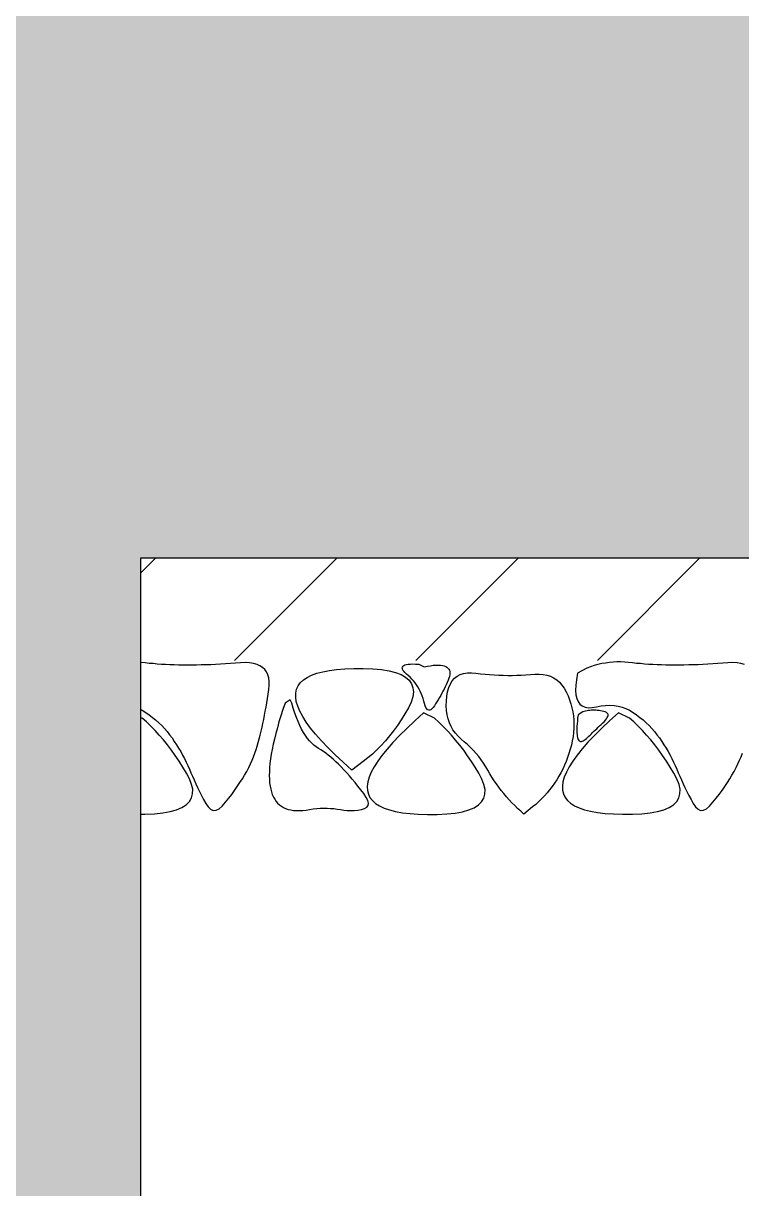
# Model space of a CAD drawing. Header units: metres. Extents: x -220 to 294, y -29 to 18.
# Drawn here: x 4.452 to 5.152, y -9.114 to -7.979 of the extents above; entities that cross this region are included whole.
import ezdxf

# ---------------------------------------------------------------- set-up
doc = ezdxf.new("R2010")
doc.units = ezdxf.units.M
doc.header["$MEASUREMENT"] = 0
doc.layers.add('Rota', color=7, linetype='Continuous')
doc.layers.add('Tarama', color=7, linetype='Continuous')

msp = doc.modelspace()

# ---------------------------------------------------------------- hatches: boundary and pattern name
at = {"layer": 'Tarama', "linetype": 'Continuous', "lineweight": -3}
h = msp.add_hatch(dxfattribs=at)
h.set_pattern_fill('ANSI33', color=58, scale=0.4, style=0)
h.paths.add_polyline_path([(-5.683, -7.8), (-5.683, -8.5), (1.867, -8.5), (1.867, -10), (4.567, -10), (4.567, -8.5), (8.9658, -8.5), (8.9658, -8.2), (13.217, -8.2), (13.4194, -8.2), (13.4194, -7.8), (4.297, -7.8), (4.317, -9.3), (2.117, -9.3), (2.117, -7.8)])
h = msp.add_hatch(dxfattribs=at)
h.set_pattern_fill('ANSI31', color=58, style=0)
h.paths.add_polyline_path([(8.9658, -8.5), (8.9658, -8.6), (4.567, -8.6), (4.567, -8.5)])

# ---------------------------------------------------------------- linework, layer by layer
at = {"layer": 'Rota', "color": 7, "linetype": 'Continuous', "lineweight": -3}
for points in [[(4.567, -10), (4.567, -8.5)], [(4.567, -8.5), (8.9658, -8.5)]]:
    msp.add_lwpolyline(points, dxfattribs=at)
at = {"layer": 'Tarama', "color": 36, "linetype": 'Continuous', "lineweight": -3}
for points in [[(4.567, -8.6019), (4.5673, -8.6019)], [(4.5711, -8.6024), (4.5673, -8.6019)], [(4.575, -8.6028), (4.5711, -8.6024)], [(4.5789, -8.6031), (4.575, -8.6028)], [(4.5829, -8.6035), (4.5789, -8.6031)], [(4.5869, -8.6038), (4.5829, -8.6035)], [(4.591, -8.604), (4.5869, -8.6038)], [(4.6444, -8.6036), (4.6397, -8.6039)], [(4.6493, -8.6033), (4.6444, -8.6036)], [(4.6541, -8.603), (4.6493, -8.6033)], [(4.659, -8.6026), (4.6541, -8.603)], [(4.664, -8.6022), (4.659, -8.6026)], [(4.6686, -8.602), (4.664, -8.6022)], [(4.6729, -8.6023), (4.6686, -8.602)], [(4.6767, -8.6028), (4.6729, -8.6023)], [(4.6801, -8.6038), (4.6767, -8.6028)], [(4.683, -8.6051), (4.6801, -8.6038)], [(4.8258, -8.604), (4.8275, -8.6037)], [(4.8275, -8.6037), (4.8296, -8.6035)], [(4.8296, -8.6035), (4.832, -8.6034)], [(4.832, -8.6034), (4.8347, -8.6035)], [(4.8347, -8.6035), (4.8378, -8.6036)], [(4.8378, -8.6036), (4.8429, -8.6061)], [(5.0161, -8.6031), (5.0124, -8.604)], [(5.0198, -8.6025), (5.0161, -8.6031)], [(5.0235, -8.602), (5.0198, -8.6025)], [(5.0272, -8.6016), (5.0235, -8.602)], [(5.0309, -8.6014), (5.0272, -8.6016)], [(5.0347, -8.6014), (5.0309, -8.6014)], [(5.0385, -8.6016), (5.0347, -8.6014)], [(5.0423, -8.6019), (5.0385, -8.6016)], [(5.0461, -8.6024), (5.0423, -8.6019)], [(5.05, -8.6028), (5.0461, -8.6024)], [(5.0539, -8.6031), (5.05, -8.6028)], [(5.0579, -8.6035), (5.0539, -8.6031)], [(5.0619, -8.6038), (5.0579, -8.6035)], [(5.066, -8.604), (5.0619, -8.6038)], [(5.1194, -8.6036), (5.1147, -8.6039)], [(5.1243, -8.6033), (5.1194, -8.6036)], [(5.1291, -8.603), (5.1243, -8.6033)], [(5.134, -8.6026), (5.1291, -8.603)], [(5.139, -8.6022), (5.134, -8.6026)], [(5.1436, -8.602), (5.139, -8.6022)], [(5.1479, -8.6023), (5.1436, -8.602)], [(5.1517, -8.6028), (5.1479, -8.6023)], [(5.1551, -8.6038), (5.1517, -8.6028)], [(4.5952, -8.6042), (4.591, -8.604)], [(4.5994, -8.6044), (4.5952, -8.6042)], [(4.6036, -8.6045), (4.5994, -8.6044)], [(4.6079, -8.6046), (4.6036, -8.6045)], [(4.6123, -8.6046), (4.6079, -8.6046)], [(4.6167, -8.6046), (4.6123, -8.6046)], [(4.6212, -8.6045), (4.6167, -8.6046)], [(4.6258, -8.6044), (4.6212, -8.6045)], [(4.6303, -8.6043), (4.6258, -8.6044)], [(4.635, -8.6041), (4.6303, -8.6043)], [(4.6397, -8.6039), (4.635, -8.6041)], [(4.6856, -8.6067), (4.683, -8.6051)], [(4.6877, -8.6087), (4.6856, -8.6067)], [(4.6894, -8.6111), (4.6877, -8.6087)], [(4.6907, -8.6139), (4.6894, -8.6111)], [(4.6915, -8.617), (4.6907, -8.6139)], [(4.7289, -8.6165), (4.7332, -8.6144)], [(4.7332, -8.6144), (4.7383, -8.6125)], [(4.7383, -8.6125), (4.7441, -8.611)], [(4.7441, -8.611), (4.7506, -8.6097)], [(4.7506, -8.6097), (4.7577, -8.6088)], [(4.7577, -8.6088), (4.7657, -8.6082)], [(4.7657, -8.6082), (4.7743, -8.6078)], [(4.7743, -8.6078), (4.7836, -8.6078)], [(4.7836, -8.6078), (4.793, -8.6081)], [(4.793, -8.6081), (4.8014, -8.6089)], [(4.8014, -8.6089), (4.8088, -8.6101)], [(4.8088, -8.6101), (4.8152, -8.6117)], [(4.8152, -8.6117), (4.8205, -8.6138)], [(4.8205, -8.6138), (4.8249, -8.6163)], [(4.8217, -8.6072), (4.8219, -8.6064)], [(4.8219, -8.6082), (4.8217, -8.6072)], [(4.8219, -8.6064), (4.8224, -8.6056)], [(4.8223, -8.6093), (4.8219, -8.6082)], [(4.8231, -8.6105), (4.8223, -8.6093)], [(4.8224, -8.6056), (4.8232, -8.605)], [(4.8242, -8.6118), (4.8231, -8.6105)], [(4.8232, -8.605), (4.8243, -8.6044)], [(4.8257, -8.6132), (4.8242, -8.6118)], [(4.8243, -8.6044), (4.8258, -8.604)], [(4.8274, -8.6147), (4.8257, -8.6132)], [(4.8292, -8.6164), (4.8274, -8.6147)], [(4.8429, -8.6061), (4.8461, -8.6055)], [(4.8461, -8.6055), (4.8491, -8.6051)], [(4.8491, -8.6051), (4.8519, -8.6047)], [(4.8519, -8.6047), (4.8545, -8.6046)], [(4.8545, -8.6046), (4.8568, -8.6045)], [(4.8568, -8.6045), (4.8589, -8.6046)], [(4.8589, -8.6046), (4.8608, -8.6049)], [(4.8608, -8.6049), (4.8625, -8.6053)], [(4.8625, -8.6053), (4.864, -8.6059)], [(4.864, -8.6059), (4.8652, -8.6066)], [(4.8652, -8.6066), (4.8662, -8.6074)], [(4.8662, -8.6074), (4.867, -8.6084)], [(4.867, -8.6084), (4.8676, -8.6095)], [(4.8676, -8.6095), (4.8679, -8.6108)], [(4.868, -8.6138), (4.8677, -8.6155)], [(4.8679, -8.6108), (4.8681, -8.6122)], [(4.8681, -8.6122), (4.868, -8.6138)], [(4.8726, -8.6172), (4.8752, -8.6152)], [(4.8752, -8.6152), (4.8781, -8.6137)], [(4.8781, -8.6137), (4.8814, -8.6126)], [(4.8814, -8.6126), (4.8851, -8.6121)], [(4.8851, -8.6121), (4.8891, -8.612)], [(4.8891, -8.612), (4.8934, -8.6125)], [(4.8934, -8.6125), (4.8979, -8.613)], [(4.8979, -8.613), (4.9023, -8.6134)], [(4.9023, -8.6134), (4.9068, -8.6138)], [(4.9068, -8.6138), (4.9112, -8.6141)], [(4.9112, -8.6141), (4.9157, -8.6143)], [(4.9157, -8.6143), (4.9201, -8.6144)], [(4.9201, -8.6144), (4.9245, -8.6145)], [(4.9245, -8.6145), (4.9289, -8.6145)], [(4.9289, -8.6145), (4.9333, -8.6144)], [(4.9333, -8.6144), (4.9377, -8.6142)], [(4.9377, -8.6142), (4.9421, -8.6139)], [(4.9421, -8.6139), (4.9465, -8.6136)], [(4.9465, -8.6136), (4.9508, -8.6132)], [(4.9508, -8.6132), (4.955, -8.6132)], [(4.955, -8.6132), (4.9589, -8.6135)], [(4.9589, -8.6135), (4.9626, -8.6142)], [(4.9626, -8.6142), (4.966, -8.6153)], [(4.9925, -8.6125), (4.9914, -8.6187)], [(5.0015, -8.6075), (4.9925, -8.6125)], [(5.0052, -8.6061), (5.0015, -8.6075)], [(5.0088, -8.605), (5.0052, -8.6061)], [(5.0124, -8.604), (5.0088, -8.605)], [(5.0702, -8.6042), (5.066, -8.604)], [(5.0744, -8.6044), (5.0702, -8.6042)], [(5.0786, -8.6045), (5.0744, -8.6044)], [(5.0829, -8.6046), (5.0786, -8.6045)], [(5.0873, -8.6046), (5.0829, -8.6046)], [(5.0917, -8.6046), (5.0873, -8.6046)], [(5.0962, -8.6045), (5.0917, -8.6046)], [(5.1008, -8.6044), (5.0962, -8.6045)], [(5.1053, -8.6043), (5.1008, -8.6044)], [(5.11, -8.6041), (5.1053, -8.6043)], [(5.1147, -8.6039), (5.11, -8.6041)], [(4.692, -8.6204), (4.6915, -8.617)], [(4.6916, -8.6284), (4.692, -8.6243)], [(4.692, -8.6243), (4.692, -8.6204)], [(4.7186, -8.6281), (4.7201, -8.6248)], [(4.7201, -8.6248), (4.7223, -8.6217)], [(4.7223, -8.6217), (4.7253, -8.619)], [(4.7253, -8.619), (4.7289, -8.6165)], [(4.8249, -8.6163), (4.8283, -8.6192)], [(4.8283, -8.6192), (4.8307, -8.6226)], [(4.8309, -8.6181), (4.8292, -8.6164)], [(4.8307, -8.6226), (4.8321, -8.6265)], [(4.8326, -8.6199), (4.8309, -8.6181)], [(4.8321, -8.6265), (4.8325, -8.6307)], [(4.8341, -8.6217), (4.8326, -8.6199)], [(4.8355, -8.6237), (4.8341, -8.6217)], [(4.8368, -8.6257), (4.8355, -8.6237)], [(4.8381, -8.6278), (4.8368, -8.6257)], [(4.8634, -8.6257), (4.8624, -8.6278)], [(4.8645, -8.6236), (4.8634, -8.6257)], [(4.8654, -8.6215), (4.8645, -8.6236)], [(4.8664, -8.6193), (4.8654, -8.6215)], [(4.8659, -8.6304), (4.8671, -8.6263)], [(4.8671, -8.6173), (4.8664, -8.6193)], [(4.8677, -8.6155), (4.8671, -8.6173)], [(4.8671, -8.6263), (4.8686, -8.6228)], [(4.8686, -8.6228), (4.8704, -8.6198)], [(4.8704, -8.6198), (4.8726, -8.6172)], [(4.966, -8.6153), (4.9692, -8.6168)], [(4.9692, -8.6168), (4.9722, -8.6188)], [(4.9722, -8.6188), (4.9748, -8.6211)], [(4.9748, -8.6211), (4.9773, -8.6239)], [(4.9773, -8.6239), (4.9795, -8.627)], [(4.9907, -8.6242), (4.9906, -8.6291)], [(4.9914, -8.6187), (4.9907, -8.6242)], [(4.6897, -8.6412), (4.6903, -8.637)], [(4.6903, -8.637), (4.691, -8.6328)], [(4.691, -8.6328), (4.6916, -8.6284)], [(4.7178, -8.6357), (4.7179, -8.6318)], [(4.7184, -8.64), (4.7178, -8.6357)], [(4.7179, -8.6318), (4.7186, -8.6281)], [(4.8319, -8.6354), (4.8303, -8.6406)], [(4.8325, -8.6307), (4.8319, -8.6354)], [(4.8392, -8.63), (4.8381, -8.6278)], [(4.8402, -8.6322), (4.8392, -8.63)], [(4.8411, -8.6345), (4.8402, -8.6322)], [(4.8419, -8.637), (4.8411, -8.6345)], [(4.8427, -8.6395), (4.8419, -8.637)], [(4.8579, -8.6361), (4.8567, -8.6382)], [(4.8591, -8.6341), (4.8579, -8.6361)], [(4.8602, -8.632), (4.8591, -8.6341)], [(4.8613, -8.6299), (4.8602, -8.632)], [(4.8624, -8.6278), (4.8613, -8.6299)], [(4.8647, -8.6397), (4.8651, -8.6349)], [(4.8651, -8.6349), (4.8659, -8.6304)], [(4.9795, -8.627), (4.9814, -8.6305)], [(4.9814, -8.6305), (4.9832, -8.6344)], [(4.9832, -8.6344), (4.9847, -8.6382)], [(4.9906, -8.6291), (4.9909, -8.6334)], [(4.9909, -8.6334), (4.9917, -8.6371)], [(4.9917, -8.6371), (4.993, -8.6401)], [(4.567, -8.6479), (4.5682, -8.6485)], [(4.5682, -8.6485), (4.5717, -8.6506)], [(4.6882, -8.6494), (4.689, -8.6454)], [(4.689, -8.6454), (4.6897, -8.6412)], [(4.7053, -8.6478), (4.7034, -8.6539)], [(4.7075, -8.6415), (4.7053, -8.6478)], [(4.7125, -8.6382), (4.7075, -8.6415)], [(4.714, -8.6417), (4.7125, -8.6382)], [(4.7154, -8.6466), (4.714, -8.6417)], [(4.717, -8.6512), (4.7154, -8.6466)], [(4.7198, -8.6445), (4.7184, -8.64)], [(4.7218, -8.6494), (4.7198, -8.6445)], [(4.8277, -8.6462), (4.8242, -8.6521)], [(4.8303, -8.6406), (4.8277, -8.6462)], [(4.8433, -8.642), (4.8427, -8.6395)], [(4.844, -8.6441), (4.8433, -8.642)], [(4.8447, -8.6458), (4.844, -8.6441)], [(4.8456, -8.6471), (4.8447, -8.6458)], [(4.8464, -8.648), (4.8456, -8.6471)], [(4.8474, -8.6484), (4.8464, -8.648)], [(4.8484, -8.6484), (4.8474, -8.6484)], [(4.8494, -8.648), (4.8484, -8.6484)], [(4.8505, -8.6472), (4.8494, -8.648)], [(4.8517, -8.6459), (4.8505, -8.6472)], [(4.853, -8.6442), (4.8517, -8.6459)], [(4.8542, -8.6422), (4.853, -8.6442)], [(4.8555, -8.6402), (4.8542, -8.6422)], [(4.8567, -8.6382), (4.8555, -8.6402)], [(4.8646, -8.6443), (4.8647, -8.6397)], [(4.8649, -8.6487), (4.8646, -8.6443)], [(4.8655, -8.6529), (4.8649, -8.6487)], [(4.9847, -8.6382), (4.9859, -8.6421)], [(4.9859, -8.6421), (4.987, -8.646)], [(4.987, -8.646), (4.9878, -8.65)], [(4.993, -8.6401), (4.9948, -8.6425)], [(4.9948, -8.6425), (4.9971, -8.6443)], [(4.9971, -8.6443), (4.9998, -8.6455)], [(4.9998, -8.6455), (5.0031, -8.646)], [(5.0017, -8.6491), (5.0003, -8.6494)], [(5.0032, -8.6488), (5.0017, -8.6491)], [(5.0031, -8.646), (5.0068, -8.6459)], [(5.0046, -8.6486), (5.0032, -8.6488)], [(5.006, -8.6485), (5.0046, -8.6486)], [(5.0075, -8.6484), (5.006, -8.6485)], [(5.0068, -8.6459), (5.011, -8.6452)], [(5.009, -8.6484), (5.0075, -8.6484)], [(5.0105, -8.6485), (5.009, -8.6484)], [(5.012, -8.6486), (5.0105, -8.6485)], [(5.011, -8.6452), (5.0155, -8.6443)], [(5.0135, -8.6488), (5.012, -8.6486)], [(5.015, -8.649), (5.0135, -8.6488)], [(5.0166, -8.6493), (5.015, -8.649)], [(5.0155, -8.6443), (5.0198, -8.6437)], [(5.0182, -8.6496), (5.0166, -8.6493)], [(5.0198, -8.6437), (5.024, -8.6436)], [(5.024, -8.6436), (5.0281, -8.6438)], [(5.0281, -8.6438), (5.032, -8.6444)], [(5.032, -8.6444), (5.0359, -8.6454)], [(5.0359, -8.6454), (5.0396, -8.6467)], [(5.0396, -8.6467), (5.0432, -8.6485)], [(5.0432, -8.6485), (5.0467, -8.6506)], [(4.567, -8.6556), (4.5681, -8.6561)], [(4.5724, -8.6599), (4.5681, -8.6561)], [(4.5717, -8.6506), (4.575, -8.6529)], [(4.5766, -8.664), (4.5724, -8.6599)], [(4.575, -8.6529), (4.5782, -8.6554)], [(4.5782, -8.6554), (4.5813, -8.6579)], [(4.5813, -8.6579), (4.5843, -8.6606)], [(4.5843, -8.6606), (4.5872, -8.6634)], [(4.6859, -8.6613), (4.6867, -8.6574)], [(4.6867, -8.6574), (4.6875, -8.6534)], [(4.6875, -8.6534), (4.6882, -8.6494)], [(4.7015, -8.6599), (4.6999, -8.6656)], [(4.7034, -8.6539), (4.7015, -8.6599)], [(4.7185, -8.6555), (4.717, -8.6512)], [(4.7202, -8.6595), (4.7185, -8.6555)], [(4.7219, -8.6633), (4.7202, -8.6595)], [(4.7246, -8.6546), (4.7218, -8.6494)], [(4.7281, -8.66), (4.7246, -8.6546)], [(4.7323, -8.6658), (4.7281, -8.66)], [(4.8206, -8.6578), (4.8169, -8.6632)], [(4.8242, -8.6521), (4.8206, -8.6578)], [(4.8338, -8.6588), (4.826, -8.6661)], [(4.8424, -8.6511), (4.8338, -8.6588)], [(4.853, -8.6563), (4.8424, -8.6511)], [(4.8573, -8.6601), (4.853, -8.6563)], [(4.8615, -8.6642), (4.8573, -8.6601)], [(4.8664, -8.6569), (4.8655, -8.6529)], [(4.8676, -8.6606), (4.8664, -8.6569)], [(4.9878, -8.65), (4.9884, -8.6539)], [(4.9884, -8.6539), (4.9888, -8.6579)], [(4.9888, -8.6579), (4.989, -8.662)], [(4.9923, -8.659), (4.9921, -8.6616)], [(4.9926, -8.6561), (4.9923, -8.659)], [(4.993, -8.653), (4.9926, -8.6561)], [(4.9976, -8.6501), (4.993, -8.653)], [(4.999, -8.6497), (4.9976, -8.6501)], [(5.0003, -8.6494), (4.999, -8.6497)], [(5.0239, -8.6586), (5.0161, -8.6659)], [(5.0169, -8.661), (5.0183, -8.6596)], [(5.0195, -8.65), (5.0182, -8.6496)], [(5.0183, -8.6596), (5.0197, -8.6582)], [(5.0206, -8.6506), (5.0195, -8.65)], [(5.0197, -8.6582), (5.0207, -8.6569)], [(5.0215, -8.6512), (5.0206, -8.6506)], [(5.0207, -8.6569), (5.0215, -8.6557)], [(5.022, -8.6519), (5.0215, -8.6512)], [(5.0215, -8.6557), (5.0221, -8.6546)], [(5.0223, -8.6527), (5.022, -8.6519)], [(5.0221, -8.6546), (5.0223, -8.6536)], [(5.0223, -8.6536), (5.0223, -8.6527)], [(5.0325, -8.651), (5.0239, -8.6586)], [(5.0431, -8.6561), (5.0325, -8.651)], [(5.0474, -8.6599), (5.0431, -8.6561)], [(5.0467, -8.6506), (5.05, -8.6529)], [(5.0516, -8.664), (5.0474, -8.6599)], [(5.05, -8.6529), (5.0532, -8.6554)], [(5.0532, -8.6554), (5.0563, -8.6579)], [(5.0563, -8.6579), (5.0593, -8.6606)], [(5.0593, -8.6606), (5.0622, -8.6634)], [(4.5807, -8.6682), (4.5766, -8.664)], [(4.5848, -8.6727), (4.5807, -8.6682)], [(4.5872, -8.6634), (4.5899, -8.6662)], [(4.5899, -8.6662), (4.5925, -8.6692)], [(4.5925, -8.6692), (4.5949, -8.6723)], [(4.6832, -8.6726), (4.6841, -8.6689)], [(4.6841, -8.6689), (4.685, -8.6651)], [(4.685, -8.6651), (4.6859, -8.6613)], [(4.6983, -8.6711), (4.697, -8.6765)], [(4.6999, -8.6656), (4.6983, -8.6711)], [(4.7236, -8.6669), (4.7219, -8.6633)], [(4.7255, -8.6701), (4.7236, -8.6669)], [(4.7274, -8.6731), (4.7255, -8.6701)], [(4.7372, -8.6719), (4.7323, -8.6658)], [(4.7429, -8.6782), (4.7372, -8.6719)], [(4.8131, -8.6685), (4.8092, -8.6735)], [(4.8169, -8.6632), (4.8131, -8.6685)], [(4.826, -8.6661), (4.8189, -8.6732)], [(4.8656, -8.6684), (4.8615, -8.6642)], [(4.8697, -8.6729), (4.8656, -8.6684)], [(4.8692, -8.6642), (4.8676, -8.6606)], [(4.8711, -8.6676), (4.8692, -8.6642)], [(4.8734, -8.6708), (4.8711, -8.6676)], [(4.876, -8.6738), (4.8734, -8.6708)], [(4.9886, -8.6701), (4.9881, -8.6741)], [(4.9889, -8.666), (4.9886, -8.6701)], [(4.989, -8.662), (4.9889, -8.666)], [(4.9919, -8.6641), (4.9918, -8.6664)], [(4.9918, -8.6664), (4.9918, -8.6685)], [(4.9918, -8.6685), (4.9918, -8.6704)], [(4.9918, -8.6704), (4.992, -8.6721)], [(4.9921, -8.6616), (4.9919, -8.6641)], [(5.0047, -8.6726), (5.006, -8.6714)], [(5.006, -8.6714), (5.0072, -8.6702)], [(5.0072, -8.6702), (5.0085, -8.669)], [(5.0085, -8.669), (5.0099, -8.6677)], [(5.0161, -8.6659), (5.009, -8.673)], [(5.0099, -8.6677), (5.0112, -8.6665)], [(5.0112, -8.6665), (5.0126, -8.6651)], [(5.0126, -8.6651), (5.014, -8.6638)], [(5.014, -8.6638), (5.0154, -8.6624)], [(5.0154, -8.6624), (5.0169, -8.661)], [(5.0557, -8.6682), (5.0516, -8.664)], [(5.0598, -8.6727), (5.0557, -8.6682)], [(5.0622, -8.6634), (5.0649, -8.6662)], [(5.0649, -8.6662), (5.0675, -8.6692)], [(5.0675, -8.6692), (5.0699, -8.6723)], [(4.5888, -8.6774), (4.5848, -8.6727)], [(4.5927, -8.6822), (4.5888, -8.6774)], [(4.5966, -8.6873), (4.5927, -8.6822)], [(4.5949, -8.6723), (4.5973, -8.6755)], [(4.5973, -8.6755), (4.5995, -8.6788)], [(4.5995, -8.6788), (4.6016, -8.6821)], [(4.6016, -8.6821), (4.6037, -8.6854)], [(4.6793, -8.6867), (4.6803, -8.6833)], [(4.6803, -8.6833), (4.6813, -8.6798)], [(4.6813, -8.6798), (4.6823, -8.6762)], [(4.6823, -8.6762), (4.6832, -8.6726)], [(4.6958, -8.6816), (4.6948, -8.6866)], [(4.697, -8.6765), (4.6958, -8.6816)], [(4.7293, -8.6759), (4.7274, -8.6731)], [(4.7314, -8.6784), (4.7293, -8.6759)], [(4.7334, -8.6806), (4.7314, -8.6784)], [(4.7356, -8.6825), (4.7334, -8.6806)], [(4.7378, -8.6842), (4.7356, -8.6825)], [(4.7492, -8.6849), (4.7429, -8.6782)], [(4.8011, -8.6827), (4.7969, -8.687)], [(4.8052, -8.6782), (4.8011, -8.6827)], [(4.8092, -8.6735), (4.8052, -8.6782)], [(4.8125, -8.6799), (4.8069, -8.6863)], [(4.8189, -8.6732), (4.8125, -8.6799)], [(4.8737, -8.6776), (4.8697, -8.6729)], [(4.8776, -8.6824), (4.8737, -8.6776)], [(4.8789, -8.6766), (4.876, -8.6738)], [(4.8815, -8.6875), (4.8776, -8.6824)], [(4.8821, -8.6792), (4.8789, -8.6766)], [(4.8852, -8.6819), (4.8821, -8.6792)], [(4.8882, -8.6847), (4.8852, -8.6819)], [(4.9865, -8.6824), (4.9853, -8.6865)], [(4.9874, -8.6783), (4.9865, -8.6824)], [(4.9881, -8.6741), (4.9874, -8.6783)], [(4.992, -8.6721), (4.9922, -8.6736)], [(4.9922, -8.6736), (4.9924, -8.6749)], [(4.9924, -8.6749), (4.9927, -8.6761)], [(4.9927, -8.6761), (4.9932, -8.677)], [(4.9932, -8.677), (4.9936, -8.6778)], [(4.9936, -8.6778), (4.9942, -8.6784)], [(4.9942, -8.6784), (4.9948, -8.6787)], [(4.9948, -8.6787), (4.9955, -8.6789)], [(4.9955, -8.6789), (4.9962, -8.6789)], [(4.9962, -8.6789), (4.9971, -8.6787)], [(5.0026, -8.6797), (4.997, -8.6861)], [(4.9971, -8.6787), (4.998, -8.6783)], [(4.998, -8.6783), (4.999, -8.6777)], [(4.999, -8.6777), (5, -8.677)], [(5, -8.677), (5.0011, -8.676)], [(5.0011, -8.676), (5.0023, -8.6749)], [(5.0023, -8.6749), (5.0035, -8.6738)], [(5.009, -8.673), (5.0026, -8.6797)], [(5.0035, -8.6738), (5.0047, -8.6726)], [(5.0638, -8.6774), (5.0598, -8.6727)], [(5.0677, -8.6822), (5.0638, -8.6774)], [(5.0716, -8.6873), (5.0677, -8.6822)], [(5.0699, -8.6723), (5.0723, -8.6755)], [(5.0723, -8.6755), (5.0745, -8.6788)], [(5.0745, -8.6788), (5.0766, -8.6821)], [(5.0766, -8.6821), (5.0787, -8.6854)], [(4.6004, -8.6926), (4.5966, -8.6873)], [(4.6042, -8.6981), (4.6004, -8.6926)], [(4.6037, -8.6854), (4.6057, -8.6888)], [(4.6057, -8.6888), (4.6076, -8.6921)], [(4.6076, -8.6921), (4.6094, -8.6955)], [(4.6754, -8.6972), (4.6768, -8.6937)], [(4.6768, -8.6937), (4.6781, -8.6902)], [(4.6781, -8.6902), (4.6793, -8.6867)], [(4.6939, -8.6913), (4.6932, -8.6959)], [(4.6948, -8.6866), (4.6939, -8.6913)], [(4.7401, -8.6857), (4.7378, -8.6842)], [(4.7424, -8.6871), (4.7401, -8.6857)], [(4.7448, -8.6887), (4.7424, -8.6871)], [(4.7472, -8.6904), (4.7448, -8.6887)], [(4.7496, -8.6922), (4.7472, -8.6904)], [(4.7563, -8.6919), (4.7492, -8.6849)], [(4.752, -8.6942), (4.7496, -8.6922)], [(4.7545, -8.6964), (4.752, -8.6942)], [(4.764, -8.6991), (4.7563, -8.6919)], [(4.7926, -8.6911), (4.7882, -8.6948)], [(4.7969, -8.687), (4.7926, -8.6911)], [(4.8019, -8.6924), (4.7977, -8.6982)], [(4.8069, -8.6863), (4.8019, -8.6924)], [(4.8853, -8.6928), (4.8815, -8.6875)], [(4.889, -8.6983), (4.8853, -8.6928)], [(4.891, -8.6876), (4.8882, -8.6847)], [(4.8937, -8.6906), (4.891, -8.6876)], [(4.8963, -8.6936), (4.8937, -8.6906)], [(4.8987, -8.6968), (4.8963, -8.6936)], [(4.9827, -8.6945), (4.9813, -8.6983)], [(4.9841, -8.6905), (4.9827, -8.6945)], [(4.9853, -8.6865), (4.9841, -8.6905)], [(4.992, -8.6922), (4.9878, -8.698)], [(4.997, -8.6861), (4.992, -8.6922)], [(5.0754, -8.6926), (5.0716, -8.6873)], [(5.0792, -8.6981), (5.0754, -8.6926)], [(5.0787, -8.6854), (5.0807, -8.6888)], [(5.0807, -8.6888), (5.0826, -8.6921)], [(5.0826, -8.6921), (5.0844, -8.6955)], [(5.1504, -8.6972), (5.1518, -8.6937)], [(5.1518, -8.6937), (5.1531, -8.6902)], [(4.6078, -8.7038), (4.6042, -8.6981)], [(4.6114, -8.7097), (4.6078, -8.7038)], [(4.6094, -8.6955), (4.6111, -8.6989)], [(4.6111, -8.6989), (4.6127, -8.7024)], [(4.6127, -8.7024), (4.6143, -8.7058)], [(4.6143, -8.7058), (4.6157, -8.7093)], [(4.6701, -8.708), (4.672, -8.7043)], [(4.672, -8.7043), (4.6738, -8.7008)], [(4.6738, -8.7008), (4.6754, -8.6972)], [(4.6923, -8.7044), (4.6921, -8.7084)], [(4.6927, -8.7002), (4.6923, -8.7044)], [(4.6932, -8.6959), (4.6927, -8.7002)], [(4.757, -8.6986), (4.7545, -8.6964)], [(4.7596, -8.7011), (4.757, -8.6986)], [(4.7622, -8.7037), (4.7596, -8.7011)], [(4.7648, -8.7064), (4.7622, -8.7037)], [(4.7725, -8.7067), (4.764, -8.6991)], [(4.7837, -8.6984), (4.7725, -8.7067)], [(4.7882, -8.6948), (4.7837, -8.6984)], [(4.7943, -8.7037), (4.7915, -8.7089)], [(4.7977, -8.6982), (4.7943, -8.7037)], [(4.8927, -8.704), (4.889, -8.6983)], [(4.8963, -8.7098), (4.8927, -8.704)], [(4.9009, -8.7001), (4.8987, -8.6968)], [(4.903, -8.7035), (4.9009, -8.7001)], [(4.905, -8.7069), (4.903, -8.7035)], [(4.978, -8.7058), (4.9762, -8.7093)], [(4.9797, -8.7021), (4.978, -8.7058)], [(4.9813, -8.6983), (4.9797, -8.7021)], [(4.9844, -8.7035), (4.9816, -8.7087)], [(4.9878, -8.698), (4.9844, -8.7035)], [(5.0828, -8.7038), (5.0792, -8.6981)], [(5.0864, -8.7097), (5.0828, -8.7038)], [(5.0844, -8.6955), (5.0861, -8.6989)], [(5.0861, -8.6989), (5.0877, -8.7024)], [(5.0877, -8.7024), (5.0893, -8.7058)], [(5.0893, -8.7058), (5.0907, -8.7093)], [(5.1451, -8.708), (5.147, -8.7043)], [(5.147, -8.7043), (5.1488, -8.7008)], [(5.1488, -8.7008), (5.1504, -8.6972)], [(4.6144, -8.7154), (4.6114, -8.7097)], [(4.6164, -8.7207), (4.6144, -8.7154)], [(4.6157, -8.7093), (4.6172, -8.7128)], [(4.6172, -8.7128), (4.6188, -8.7164)], [(4.6188, -8.7164), (4.6205, -8.7201)], [(4.6635, -8.719), (4.6658, -8.7153)], [(4.6658, -8.7153), (4.668, -8.7116)], [(4.668, -8.7116), (4.6701, -8.708)], [(4.6921, -8.7084), (4.692, -8.7121)], [(4.692, -8.7121), (4.6921, -8.7157)], [(4.6921, -8.7157), (4.6924, -8.7191)], [(4.7675, -8.7093), (4.7648, -8.7064)], [(4.7702, -8.7123), (4.7675, -8.7093)], [(4.7729, -8.7155), (4.7702, -8.7123)], [(4.7756, -8.7188), (4.7729, -8.7155)], [(4.7895, -8.7137), (4.7882, -8.7183)], [(4.7915, -8.7089), (4.7895, -8.7137)], [(4.8993, -8.7156), (4.8963, -8.7098)], [(4.9013, -8.7209), (4.8993, -8.7156)], [(4.9069, -8.7104), (4.905, -8.7069)], [(4.909, -8.7137), (4.9069, -8.7104)], [(4.9111, -8.7171), (4.909, -8.7137)], [(4.9134, -8.7203), (4.9111, -8.7171)], [(4.9722, -8.7162), (4.97, -8.7195)], [(4.9742, -8.7128), (4.9722, -8.7162)], [(4.9762, -8.7093), (4.9742, -8.7128)], [(4.9796, -8.7136), (4.9783, -8.7181)], [(4.9816, -8.7087), (4.9796, -8.7136)], [(5.0894, -8.7154), (5.0864, -8.7097)], [(5.0914, -8.7207), (5.0894, -8.7154)], [(5.0907, -8.7093), (5.0922, -8.7128)], [(5.0922, -8.7128), (5.0938, -8.7164)], [(5.0938, -8.7164), (5.0955, -8.7201)], [(5.1385, -8.719), (5.1408, -8.7153)], [(5.1408, -8.7153), (5.143, -8.7116)], [(5.143, -8.7116), (5.1451, -8.708)], [(4.6174, -8.7255), (4.6164, -8.7207)], [(4.6173, -8.73), (4.6174, -8.7255)], [(4.6205, -8.7201), (4.6222, -8.7238)], [(4.6222, -8.7238), (4.6241, -8.7275)], [(4.6241, -8.7275), (4.626, -8.7314)], [(4.6555, -8.7304), (4.6583, -8.7265)], [(4.6583, -8.7265), (4.6609, -8.7228)], [(4.6609, -8.7228), (4.6635, -8.719)], [(4.6924, -8.7191), (4.6928, -8.7223)], [(4.6928, -8.7223), (4.6934, -8.7252)], [(4.6934, -8.7252), (4.6941, -8.728)], [(4.6941, -8.728), (4.695, -8.7306)], [(4.7784, -8.7223), (4.7756, -8.7188)], [(4.7813, -8.7259), (4.7784, -8.7223)], [(4.7841, -8.7297), (4.7813, -8.7259)], [(4.7882, -8.7183), (4.7876, -8.7226)], [(4.7876, -8.7226), (4.7878, -8.7265)], [(4.7878, -8.7265), (4.7886, -8.7302)], [(4.9023, -8.7257), (4.9013, -8.7209)], [(4.9022, -8.7301), (4.9023, -8.7257)], [(4.9157, -8.7235), (4.9134, -8.7203)], [(4.9181, -8.7266), (4.9157, -8.7235)], [(4.9205, -8.7297), (4.9181, -8.7266)], [(4.9653, -8.7259), (4.9628, -8.7289)], [(4.9677, -8.7227), (4.9653, -8.7259)], [(4.97, -8.7195), (4.9677, -8.7227)], [(4.9783, -8.7181), (4.9777, -8.7224)], [(4.9777, -8.7224), (4.9779, -8.7263)], [(4.9779, -8.7263), (4.9788, -8.73)], [(5.0924, -8.7255), (5.0914, -8.7207)], [(5.0923, -8.73), (5.0924, -8.7255)], [(5.0955, -8.7201), (5.0972, -8.7238)], [(5.0972, -8.7238), (5.0991, -8.7275)], [(5.0991, -8.7275), (5.101, -8.7314)], [(5.1305, -8.7304), (5.1333, -8.7265)], [(5.1333, -8.7265), (5.1359, -8.7228)], [(5.1359, -8.7228), (5.1385, -8.719)], [(4.611, -8.7405), (4.6142, -8.7375)], [(4.6142, -8.7375), (4.6162, -8.7339)], [(4.6162, -8.7339), (4.6173, -8.73)], [(4.626, -8.7314), (4.6281, -8.7353)], [(4.6281, -8.7353), (4.6302, -8.7392)], [(4.6302, -8.7392), (4.6324, -8.7427)], [(4.6462, -8.7418), (4.6494, -8.7381)], [(4.6494, -8.7381), (4.6525, -8.7342)], [(4.6525, -8.7342), (4.6555, -8.7304)], [(4.695, -8.7306), (4.6961, -8.733)], [(4.6961, -8.733), (4.6973, -8.7352)], [(4.6973, -8.7352), (4.6987, -8.7372)], [(4.6987, -8.7372), (4.7002, -8.739)], [(4.7002, -8.739), (4.702, -8.7406)], [(4.7865, -8.7333), (4.7841, -8.7297)], [(4.788, -8.7364), (4.7865, -8.7333)], [(4.7886, -8.7391), (4.788, -8.7364)], [(4.7883, -8.7413), (4.7886, -8.7391)], [(4.7886, -8.7302), (4.7902, -8.7335)], [(4.7902, -8.7335), (4.7926, -8.7365)], [(4.7926, -8.7365), (4.7956, -8.7393)], [(4.7956, -8.7393), (4.7994, -8.7417)], [(4.8959, -8.7407), (4.899, -8.7376)], [(4.899, -8.7376), (4.9011, -8.7341)], [(4.9011, -8.7341), (4.9022, -8.7301)], [(4.9231, -8.7327), (4.9205, -8.7297)], [(4.9257, -8.7357), (4.9231, -8.7327)], [(4.9284, -8.7386), (4.9257, -8.7357)], [(4.9313, -8.7414), (4.9284, -8.7386)], [(4.9546, -8.7375), (4.9517, -8.7402)], [(4.9575, -8.7347), (4.9546, -8.7375)], [(4.9602, -8.7319), (4.9575, -8.7347)], [(4.9628, -8.7289), (4.9602, -8.7319)], [(4.9788, -8.73), (4.9804, -8.7333)], [(4.9804, -8.7333), (4.9827, -8.7364)], [(4.9827, -8.7364), (4.9857, -8.7391)], [(4.9857, -8.7391), (4.9895, -8.7415)], [(5.086, -8.7405), (5.0892, -8.7375)], [(5.0892, -8.7375), (5.0912, -8.7339)], [(5.0912, -8.7339), (5.0923, -8.73)], [(5.101, -8.7314), (5.1031, -8.7353)], [(5.1031, -8.7353), (5.1052, -8.7392)], [(5.1052, -8.7392), (5.1074, -8.7427)], [(5.1212, -8.7418), (5.1244, -8.7381)], [(5.1244, -8.7381), (5.1275, -8.7342)], [(5.1275, -8.7342), (5.1305, -8.7304)], [(4.567, -8.7498), (4.5709, -8.7498)], [(4.5709, -8.7498), (4.5801, -8.7493)], [(4.5801, -8.7493), (4.5883, -8.7485)], [(4.5883, -8.7485), (4.5955, -8.7471)], [(4.5955, -8.7471), (4.6017, -8.7454)], [(4.6017, -8.7454), (4.6069, -8.7432)], [(4.6069, -8.7432), (4.611, -8.7405)], [(4.6324, -8.7427), (4.6349, -8.7449)], [(4.6349, -8.7449), (4.6374, -8.746)], [(4.6374, -8.746), (4.6402, -8.7458)], [(4.6402, -8.7458), (4.6431, -8.7444)], [(4.6431, -8.7444), (4.6462, -8.7418)], [(4.702, -8.7406), (4.7038, -8.742)], [(4.7038, -8.742), (4.7059, -8.7432)], [(4.7059, -8.7432), (4.708, -8.7442)], [(4.708, -8.7442), (4.7104, -8.745)], [(4.7104, -8.745), (4.7129, -8.7456)], [(4.7129, -8.7456), (4.7156, -8.746)], [(4.7156, -8.746), (4.7184, -8.7462)], [(4.7184, -8.7462), (4.7214, -8.7462)], [(4.7214, -8.7462), (4.7246, -8.7461)], [(4.7246, -8.7461), (4.7279, -8.7457)], [(4.7279, -8.7457), (4.7314, -8.7451)], [(4.7314, -8.7451), (4.7349, -8.7446)], [(4.7349, -8.7446), (4.7383, -8.7442)], [(4.7383, -8.7442), (4.7417, -8.744)], [(4.7417, -8.744), (4.7451, -8.7439)], [(4.7451, -8.7439), (4.7485, -8.7439)], [(4.7485, -8.7439), (4.7518, -8.7441)], [(4.7518, -8.7441), (4.7551, -8.7443)], [(4.7551, -8.7443), (4.7583, -8.7448)], [(4.7583, -8.7448), (4.7615, -8.7453)], [(4.7615, -8.7453), (4.7648, -8.7458)], [(4.7648, -8.7458), (4.7681, -8.746)], [(4.7681, -8.746), (4.7715, -8.7461)], [(4.7715, -8.7461), (4.7749, -8.746)], [(4.7749, -8.746), (4.7784, -8.7457)], [(4.7784, -8.7457), (4.782, -8.7452)], [(4.782, -8.7452), (4.785, -8.7443)], [(4.785, -8.7443), (4.7871, -8.743)], [(4.7871, -8.743), (4.7883, -8.7413)], [(4.7994, -8.7417), (4.8039, -8.7438)], [(4.8039, -8.7438), (4.8091, -8.7456)], [(4.8091, -8.7456), (4.8151, -8.7471)], [(4.8151, -8.7471), (4.8218, -8.7483)], [(4.8218, -8.7483), (4.8292, -8.7492)], [(4.8292, -8.7492), (4.8373, -8.7497)], [(4.8373, -8.7497), (4.8462, -8.75)], [(4.8462, -8.75), (4.8557, -8.75)], [(4.8557, -8.75), (4.865, -8.7495)], [(4.865, -8.7495), (4.8732, -8.7487)], [(4.8732, -8.7487), (4.8804, -8.7473)], [(4.8804, -8.7473), (4.8866, -8.7456)], [(4.8866, -8.7456), (4.8918, -8.7434)], [(4.8918, -8.7434), (4.8959, -8.7407)], [(4.9341, -8.7442), (4.9313, -8.7414)], [(4.9371, -8.7469), (4.9341, -8.7442)], [(4.9402, -8.7496), (4.9371, -8.7469)], [(4.9486, -8.7427), (4.9402, -8.7496)], [(4.9517, -8.7402), (4.9486, -8.7427)], [(4.9895, -8.7415), (4.994, -8.7436)], [(4.994, -8.7436), (4.9993, -8.7454)], [(4.9993, -8.7454), (5.0052, -8.7469)], [(5.0052, -8.7469), (5.0119, -8.7481)], [(5.0119, -8.7481), (5.0193, -8.749)], [(5.0193, -8.749), (5.0274, -8.7495)], [(5.0274, -8.7495), (5.0363, -8.7498)], [(5.0363, -8.7498), (5.0459, -8.7498)], [(5.0459, -8.7498), (5.0551, -8.7493)], [(5.0551, -8.7493), (5.0633, -8.7485)], [(5.0633, -8.7485), (5.0705, -8.7471)], [(5.0705, -8.7471), (5.0767, -8.7454)], [(5.0767, -8.7454), (5.0819, -8.7432)], [(5.0819, -8.7432), (5.086, -8.7405)], [(5.1074, -8.7427), (5.1099, -8.7449)], [(5.1099, -8.7449), (5.1124, -8.746)], [(5.1124, -8.746), (5.1152, -8.7458)], [(5.1152, -8.7458), (5.1181, -8.7444)], [(5.1181, -8.7444), (5.1212, -8.7418)]]:
    msp.add_lwpolyline(points, dxfattribs=at)

doc.saveas('drawing.dxf')
